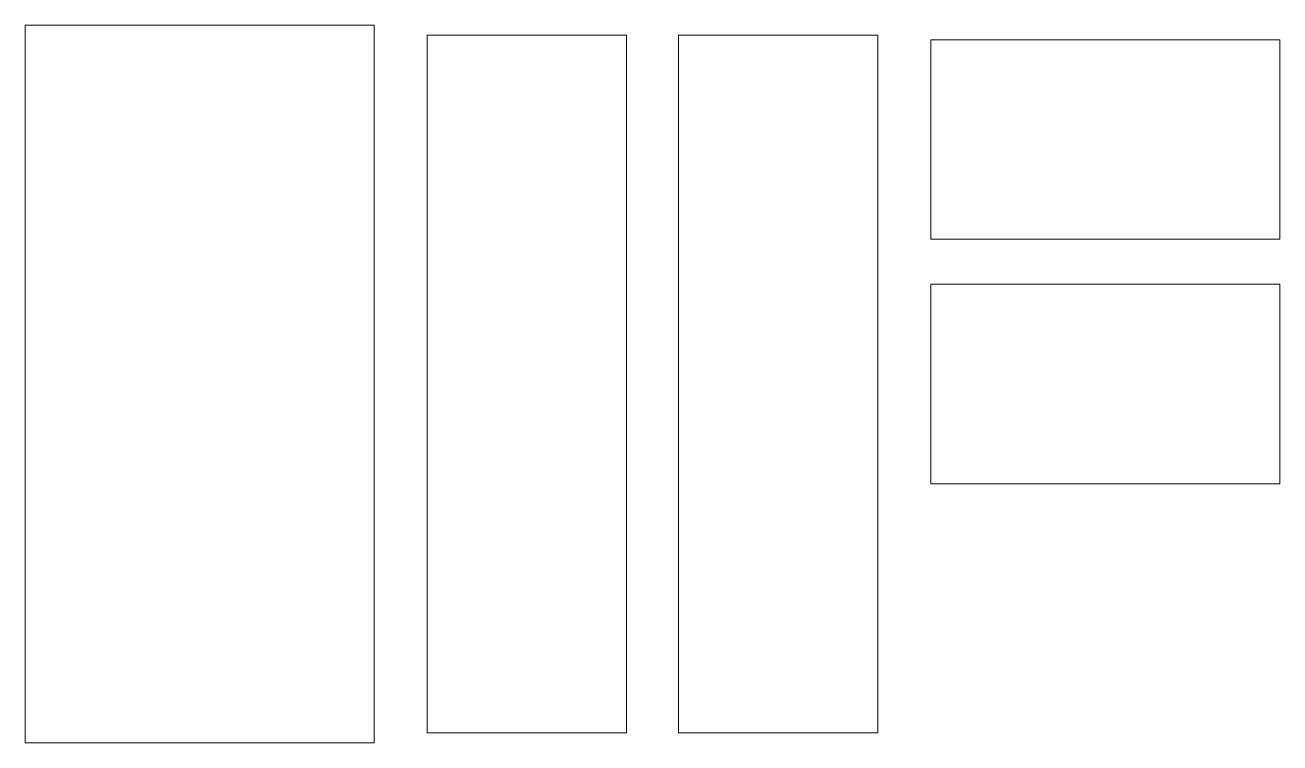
# Model space of a CAD drawing. Header units: inches. Extents: x 1.2 to 26.4, y -15.5 to -1.1.
import ezdxf

# ---------------------------------------------------------------- set-up
doc = ezdxf.new("R2010")
doc.units = ezdxf.units.IN
doc.header["$MEASUREMENT"] = 0
doc.layers.add('Layer 1', color=7, linetype='Continuous')

# ---------------------------------------------------------------- blocks, each defined once
blk = doc.blocks.new('block 2')
at = {"layer": 'Layer 1'}
h = blk.add_hatch(color=7, dxfattribs=at)
h.dxf.hatch_style = 2
h.paths.add_polyline_path([(8.192, -1.108), (1.192, -1.108), (1.192, -15.508), (8.192, -15.508)])
h.paths.add_polyline_path([(8.192, -1.108), (8.192, -1.108), (8.192, -15.508), (1.192, -15.508), (1.192, -1.108)])
at = {"layer": 'Layer 1', "lineweight": 0}
for points in [[(8.192, -1.108), (8.192, -1.108), (8.192, -15.508), (1.192, -15.508), (1.192, -1.108), (8.192, -1.108)], [(8.192, -1.108), (1.192, -1.108), (1.192, -15.508), (8.192, -15.508), (8.192, -1.108), (8.192, -1.108)]]:
    blk.add_lwpolyline(points, dxfattribs=at)
blk = doc.blocks.new('block 3')
at = {"layer": 'Layer 1'}
h = blk.add_hatch(color=7, dxfattribs=at)
h.dxf.hatch_style = 2
h.paths.add_polyline_path([(18.298, -1.308), (14.298, -1.308), (14.298, -15.308), (18.298, -15.308)])
h.paths.add_polyline_path([(18.298, -1.308), (18.298, -1.308), (18.298, -15.308), (14.298, -15.308), (14.298, -1.308)])
at = {"layer": 'Layer 1', "lineweight": 0}
for points in [[(18.298, -1.308), (18.298, -1.308), (18.298, -15.308), (14.298, -15.308), (14.298, -1.308), (18.298, -1.308)], [(18.298, -1.308), (14.298, -1.308), (14.298, -15.308), (18.298, -15.308), (18.298, -1.308), (18.298, -1.308)]]:
    blk.add_lwpolyline(points, dxfattribs=at)
blk = doc.blocks.new('block 4')
at = {"layer": 'Layer 1'}
h = blk.add_hatch(color=7, dxfattribs=at)
h.dxf.hatch_style = 2
h.paths.add_polyline_path([(13.254, -1.308), (9.254, -1.308), (9.254, -15.308), (13.254, -15.308)])
h.paths.add_polyline_path([(13.254, -1.308), (13.254, -1.308), (13.254, -15.308), (9.254, -15.308), (9.254, -1.308)])
at = {"layer": 'Layer 1', "lineweight": 0}
for points in [[(13.254, -1.308), (13.254, -1.308), (13.254, -15.308), (9.254, -15.308), (9.254, -1.308), (13.254, -1.308)], [(13.254, -1.308), (9.254, -1.308), (9.254, -15.308), (13.254, -15.308), (13.254, -1.308), (13.254, -1.308)]]:
    blk.add_lwpolyline(points, dxfattribs=at)
blk = doc.blocks.new('block 5')
at = {"layer": 'Layer 1'}
h = blk.add_hatch(color=7, dxfattribs=at)
h.dxf.hatch_style = 2
h.paths.add_polyline_path([(26.36, -1.404), (19.36, -1.404), (19.36, -5.404), (26.36, -5.404)])
h.paths.add_polyline_path([(26.36, -1.404), (26.36, -1.404), (26.36, -5.404), (19.36, -5.404), (19.36, -1.404)])
at = {"layer": 'Layer 1', "lineweight": 0}
for points in [[(26.36, -1.404), (26.36, -1.404), (26.36, -5.404), (19.36, -5.404), (19.36, -1.404), (26.36, -1.404)], [(26.36, -1.404), (19.36, -1.404), (19.36, -5.404), (26.36, -5.404), (26.36, -1.404), (26.36, -1.404)]]:
    blk.add_lwpolyline(points, dxfattribs=at)
blk = doc.blocks.new('block 6')
at = {"layer": 'Layer 1'}
h = blk.add_hatch(color=7, dxfattribs=at)
h.dxf.hatch_style = 2
h.paths.add_polyline_path([(26.36, -6.308), (19.36, -6.308), (19.36, -10.308), (26.36, -10.308)])
h.paths.add_polyline_path([(26.36, -6.308), (26.36, -6.308), (26.36, -10.308), (19.36, -10.308), (19.36, -6.308)])
at = {"layer": 'Layer 1', "lineweight": 0}
for points in [[(26.36, -6.308), (26.36, -6.308), (26.36, -10.308), (19.36, -10.308), (19.36, -6.308), (26.36, -6.308)], [(26.36, -6.308), (19.36, -6.308), (19.36, -10.308), (26.36, -10.308), (26.36, -6.308), (26.36, -6.308)]]:
    blk.add_lwpolyline(points, dxfattribs=at)

msp = doc.modelspace()

# ---------------------------------------------------------------- block references
at = {"layer": 'Layer 1'}
for name in ['block 2', 'block 4', 'block 3', 'block 5', 'block 6']:
    msp.add_blockref(name, (0, 0), dxfattribs=at)

doc.saveas('drawing.dxf')
